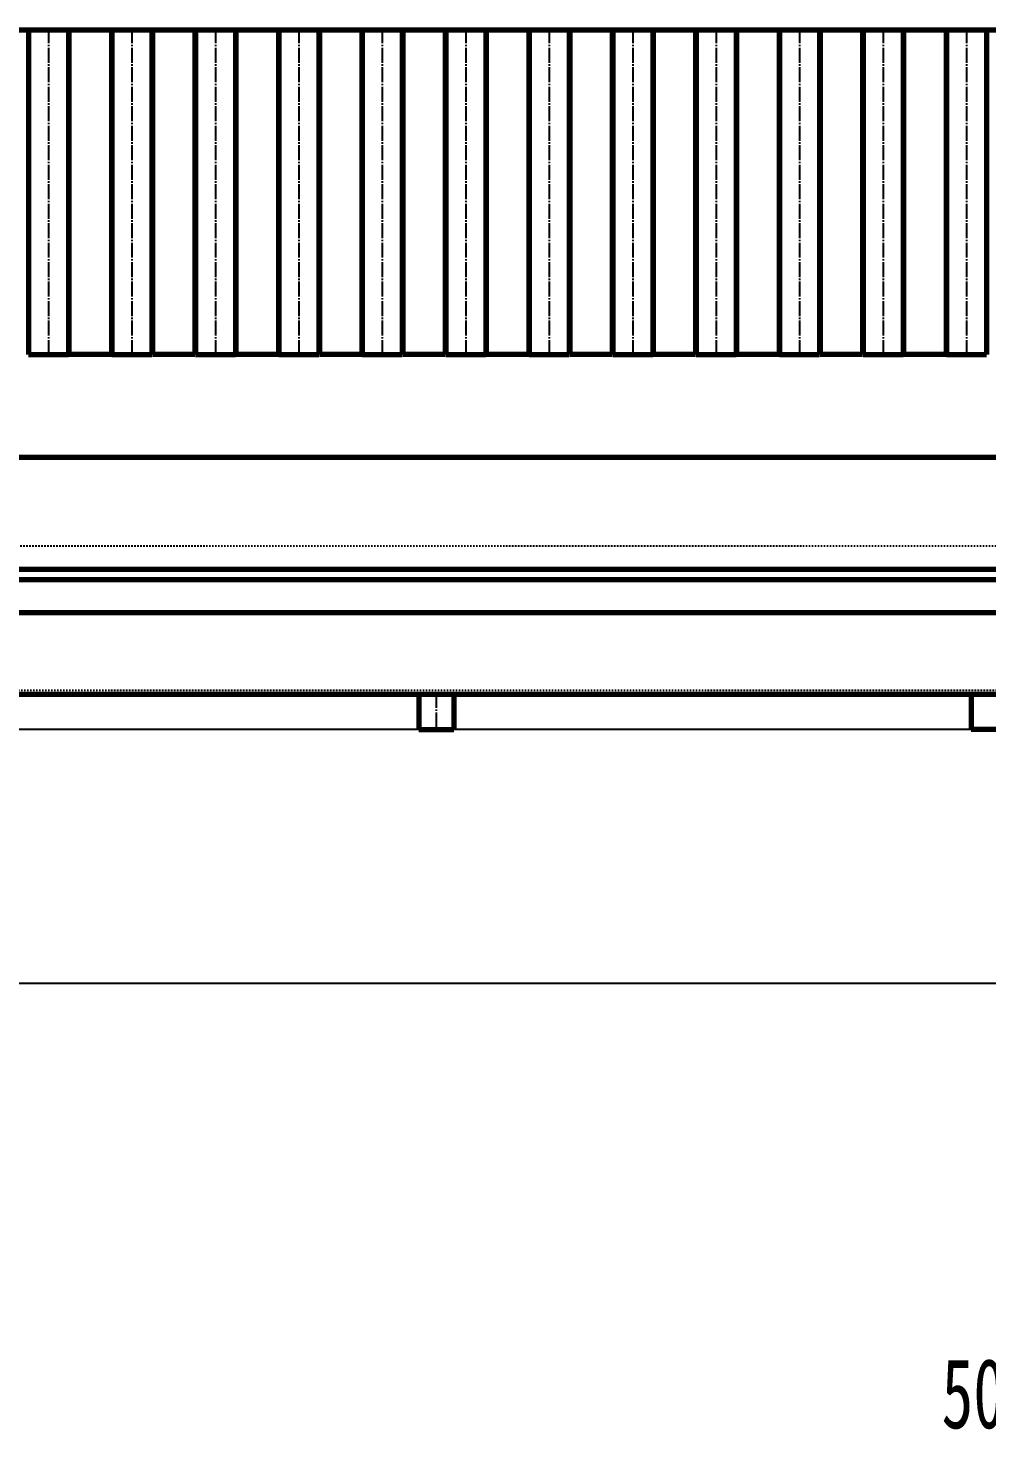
# Model space of a CAD drawing. Header units: millimetres. Extents: x -11880 to 11880, y -8400 to 8400.
# Drawn here: x -8004 to -6086, y -449 to 2380 of the extents above; entities that cross this region are included whole.
import ezdxf

# ---------------------------------------------------------------- set-up
doc = ezdxf.new("R2010")
doc.units = ezdxf.units.MM
for name, pattern in [('EB_DASH', [6, 3, -3]), ('EB_DASHDOT', [39, 30, -3, 3, -3]), ('EB_DASHDOTDOT', [45, 30, -3, 3, -3, 3, -3])]:
    doc.linetypes.add(name, pattern=pattern)
for name, color, linetype, lineweight in [('CAXA0', 7, 'Continuous', 70), ('CAXA1', 1, 'EB_DASHDOT', 25), ('CAXA2', 6, 'EB_DASH', 25), ('CAXA3', 7, 'Continuous', 25), ('CAXA4', 3, 'Continuous', 25)]:
    doc.layers.add(name, color=color, linetype=linetype, lineweight=lineweight)
doc.styles.add('标准', font='', dxfattribs={"width": 0.667})
doc.styles.get('标准').set_extended_font_data('FangSong_GB2312')
doc.dimstyles.new('标准', dxfattribs={"dimscale": 40, "dimtxt": 3.5, "dimasz": 3, "dimexe": 2, "dimexo": 0, "dimtad": 1, "dimdec": 1, "dimzin": 12, "dimdsep": 46, "dimtxsty": '标准', "dimcen": 0, "dimdle": 4, "dimaunit": 1, "dimazin": 2, "dimtfac": 1, "dimtdec": 3, "dimtmove": 0, "dimatfit": 3, "dimfxl": 1, "dimtolj": 1, "dimtzin": 0, "dimarcsym": 0})

# ---------------------------------------------------------------- blocks, each defined once
blk = doc.blocks.new('*D89')
at = {"layer": 'CAXA4', "linetype": 'Continuous', "lineweight": 25}
for points in [[(-8572.6, -1068.9), (-8452.6, -1083.9), (-8452.6, -1053.9)], [(1607.4, -1068.9), (1487.4, -1083.9), (1487.4, -1053.9)]]:
    blk.add_hatch(color=0, dxfattribs=at).paths.add_polyline_path(points, flags=0)
at = {"layer": 'CAXA4', "color": 0, "linetype": 'Continuous', "lineweight": 25}
for p, q in [((1607.4, 2073.6), (1607.4, -1148.9)), ((-8572.6, 696.7), (-8572.6, -1148.9)), ((-8572.6, -1068.9), (1607.4, -1068.9))]:
    blk.add_line(p, q, dxfattribs=at)
at = {"layer": 'CAXA4', "color": 0, "linetype": 'Continuous', "lineweight": 25, "insert": (-3670.5, -852.1), "char_height": 140, "attachment_point": 1, "style": '标准'}
blk.add_mtext('\\fFangSong_GB2312|b0|i0|p34;10180', dxfattribs=at)
blk = doc.blocks.new('*D99')
at = {"layer": 'CAXA4', "linetype": 'Continuous', "lineweight": 25}
for points in [[(-8572.6, -498.5), (-8452.6, -513.5), (-8452.6, -483.5)], [(-3482.6, -498.5), (-3602.6, -513.5), (-3602.6, -483.5)]]:
    blk.add_hatch(color=0, dxfattribs=at).paths.add_polyline_path(points, flags=0)
at = {"layer": 'CAXA4', "color": 0, "linetype": 'Continuous', "lineweight": 25}
for p, q in [((-3482.6, 996.7), (-3482.6, -578.5)), ((-8572.6, 696.7), (-8572.6, -578.5)), ((-8572.6, -498.5), (-3482.6, -498.5))]:
    blk.add_line(p, q, dxfattribs=at)
at = {"layer": 'CAXA4', "color": 0, "linetype": 'Continuous', "lineweight": 25, "insert": (-6176.5, -281.7), "char_height": 140, "attachment_point": 1, "style": '标准'}
blk.add_mtext('\\fFangSong_GB2312|b0|i0|p34;5090', dxfattribs=at)
blk = doc.blocks.new('*D304')
at = {"layer": 'CAXA4', "linetype": 'Continuous', "lineweight": 25}
for points in [[(-9267.6, -1944.8), (-9147.6, -1959.8), (-9147.6, -1929.8)], [(3862.4, -1944.8), (3742.4, -1959.8), (3742.4, -1929.8)]]:
    blk.add_hatch(color=0, dxfattribs=at).paths.add_polyline_path(points, flags=0)
at = {"layer": 'CAXA4', "color": 0, "linetype": 'Continuous', "lineweight": 25}
for p, q in [((-9267.6, 2376.7), (-9267.6, -2024.8)), ((3862.4, 1536.7), (3862.4, -2024.8)), ((-9267.6, -1944.8), (3862.4, -1944.8))]:
    blk.add_line(p, q, dxfattribs=at)
at = {"layer": 'CAXA4', "color": 0, "linetype": 'Continuous', "lineweight": 25, "insert": (-2890.5, -1728), "char_height": 140, "attachment_point": 1, "style": '标准'}
blk.add_mtext('\\fFangSong_GB2312|b0|i0|p34;13130', dxfattribs=at)
blk = doc.blocks.new('CAXBLOCK346', base_point=(-7795.7, 978.5))
at = {"layer": 'CAXA0'}
for p, q in [((-3632.6, 1296.7), (-8482.6, 1296.7)), ((-3657.6, 1046.7), (-8457.6, 1046.7)), ((-7222.6, 1046.7), (-7222.6, 976.7)), ((-7152.6, 1046.7), (-7152.6, 976.7)), ((-6117.6, 1046.7), (-6117.6, 976.7)), ((-7222.6, 976.7), (-7152.6, 976.7)), ((-6047.6, 976.7), (-6117.6, 976.7))]:
    blk.add_line(p, q, dxfattribs=at)
at = {"layer": 'CAXA1', "linetype": 'EB_DASHDOT', "lineweight": 25}
blk.add_line((-7187.6, 1049.7), (-7187.6, 973.7), dxfattribs=at)
at = {"layer": 'CAXA2', "color": 6, "linetype": 'EB_DASH', "lineweight": 25}
blk.add_line((-3665.6, 1054.7), (-8457.6, 1054.7), dxfattribs=at)

msp = doc.modelspace()

# ---------------------------------------------------------------- linework, layer by layer
at = {"layer": 'CAXA0'}
for p, q in [((-9267.62, 2376.67), (-6100.72, 2376.67)), ((-8003.62, 2376.67), (-8003.62, 1726.67)), ((-7836.62, 2376.67), (-7836.62, 1726.67)), ((-7669.62, 2376.67), (-7669.62, 1726.67)), ((-7502.62, 2376.67), (-7502.62, 1726.67)), ((-7335.62, 2376.67), (-7335.62, 1726.67)), ((-7168.62, 2376.67), (-7168.62, 1726.67)), ((-7001.62, 2376.67), (-7001.62, 1726.67)), ((-6834.62, 2376.67), (-6834.62, 1726.67)), ((-6667.62, 2376.67), (-6667.62, 1726.67)), ((-6500.62, 2376.67), (-6500.62, 1726.67)), ((-6333.62, 2376.67), (-6333.62, 1726.67)), ((-6166.62, 2376.67), (-6166.62, 1726.67)), ((-6104.67, 2376.67), (683.38, 2376.67)), ((-8362.62, 1521.25), (658.88, 1521.25)), ((-8362.62, 1276.85), (658.88, 1276.85)), ((658.88, 1210.17), (-8394.12, 1210.17))]:
    msp.add_line(p, q, dxfattribs=at)
at = {"layer": 'CAXA0', "linetype": 'Continuous', "lineweight": 70}
for p, q in [((-8003.62, 2376.67), (-8003.62, 1726.67)), ((-7923.62, 2376.67), (-7923.62, 1726.67)), ((-7922.62, 2376.67), (-7922.62, 1726.67)), ((-7837.62, 2376.67), (-7837.62, 1726.67)), ((-7836.62, 2376.67), (-7836.62, 1726.67)), ((-7756.62, 2376.67), (-7756.62, 1726.67)), ((-7755.62, 2376.67), (-7755.62, 1726.67)), ((-7670.62, 2376.67), (-7670.62, 1726.67)), ((-7669.62, 2376.67), (-7669.62, 1726.67)), ((-7589.62, 2376.67), (-7589.62, 1726.67)), ((-7588.62, 2376.67), (-7588.62, 1726.67)), ((-7503.62, 2376.67), (-7503.62, 1726.67)), ((-7502.62, 2376.67), (-7502.62, 1726.67)), ((-7422.62, 2376.67), (-7422.62, 1726.67)), ((-7421.62, 2376.67), (-7421.62, 1726.67)), ((-7336.62, 2376.67), (-7336.62, 1726.67)), ((-7335.62, 2376.67), (-7335.62, 1726.67)), ((-7255.62, 2376.67), (-7255.62, 1726.67)), ((-7254.62, 2376.67), (-7254.62, 1726.67)), ((-7169.62, 2376.67), (-7169.62, 1726.67)), ((-7168.62, 2376.67), (-7168.62, 1726.67)), ((-7088.62, 2376.67), (-7088.62, 1726.67)), ((-7087.62, 2376.67), (-7087.62, 1726.67)), ((-7002.62, 2376.67), (-7002.62, 1726.67)), ((-7001.62, 2376.67), (-7001.62, 1726.67)), ((-6921.62, 2376.67), (-6921.62, 1726.67)), ((-6920.62, 2376.67), (-6920.62, 1726.67)), ((-6835.62, 2376.67), (-6835.62, 1726.67)), ((-6835.62, 2376.67), (-6835.62, 1726.67)), ((-6834.62, 2376.67), (-6834.62, 1726.67)), ((-6754.62, 2376.67), (-6754.62, 1726.67)), ((-6753.62, 2376.67), (-6753.62, 1726.67)), ((-6668.62, 2376.67), (-6668.62, 1726.67)), ((-6667.62, 2376.67), (-6667.62, 1726.67)), ((-6587.62, 2376.67), (-6587.62, 1726.67)), ((-6586.62, 2376.67), (-6586.62, 1726.67)), ((-6501.62, 2376.67), (-6501.62, 1726.67)), ((-6500.62, 2376.67), (-6500.62, 1726.67)), ((-6420.62, 2376.67), (-6420.62, 1726.67)), ((-6419.62, 2376.67), (-6419.62, 1726.67)), ((-6334.62, 2376.67), (-6334.62, 1726.67)), ((-6333.62, 2376.67), (-6333.62, 1726.67)), ((-6253.62, 2376.67), (-6253.62, 1726.67)), ((-6252.62, 2376.67), (-6252.62, 1726.67)), ((-6167.62, 2376.67), (-6167.62, 1726.67)), ((-6166.62, 2376.67), (-6166.62, 1726.67)), ((-6086.62, 2376.67), (-6086.62, 1726.67)), ((-8003.62, 1726.67), (-7923.62, 1726.67)), ((-7837.62, 1726.67), (-7922.62, 1726.67)), ((-7836.62, 1726.67), (-7756.62, 1726.67)), ((-7670.62, 1726.67), (-7755.62, 1726.67)), ((-7669.62, 1726.67), (-7589.62, 1726.67)), ((-7503.62, 1726.67), (-7588.62, 1726.67)), ((-7502.62, 1726.67), (-7422.62, 1726.67)), ((-7336.62, 1726.67), (-7421.62, 1726.67)), ((-7335.62, 1726.67), (-7255.62, 1726.67)), ((-7169.62, 1726.67), (-7254.62, 1726.67)), ((-7168.62, 1726.67), (-7088.62, 1726.67)), ((-7002.62, 1726.67), (-7087.62, 1726.67)), ((-7001.62, 1726.67), (-6921.62, 1726.67)), ((-6835.62, 1726.67), (-6920.62, 1726.67)), ((-6834.62, 1726.67), (-6754.62, 1726.67)), ((-6668.62, 1726.67), (-6753.62, 1726.67)), ((-6667.62, 1726.67), (-6587.62, 1726.67)), ((-6501.62, 1726.67), (-6586.62, 1726.67)), ((-6500.62, 1726.67), (-6420.62, 1726.67)), ((-6334.62, 1726.67), (-6419.62, 1726.67)), ((-6333.62, 1726.67), (-6253.62, 1726.67)), ((-6167.62, 1726.67), (-6252.62, 1726.67)), ((-6166.62, 1726.67), (-6086.62, 1726.67))]:
    msp.add_line(p, q, dxfattribs=at)
at = {"layer": 'CAXA1', "linetype": 'EB_DASHDOT', "lineweight": 25}
for p, q in [((-7963.62, 2379.67), (-7963.62, 1723.67)), ((-7796.62, 2379.67), (-7796.62, 1723.67)), ((-7629.62, 2379.67), (-7629.62, 1723.67)), ((-7462.62, 2379.67), (-7462.62, 1723.67)), ((-7295.62, 2379.67), (-7295.62, 1723.67)), ((-7128.62, 2379.67), (-7128.62, 1723.67)), ((-6961.62, 2379.67), (-6961.62, 1723.67)), ((-6794.62, 2379.67), (-6794.62, 1723.67)), ((-6627.62, 2379.67), (-6627.62, 1723.67)), ((-6460.62, 2379.67), (-6460.62, 1723.67)), ((-6293.62, 2379.67), (-6293.62, 1723.67)), ((-6126.62, 2379.67), (-6126.62, 1723.67))]:
    msp.add_line(p, q, dxfattribs=at)
at = {"layer": 'CAXA2', "linetype": 'EB_DASH', "lineweight": 25}
msp.add_line((658.88, 1343.17), (-8362.62, 1343.17), dxfattribs=at)
at = {"layer": 'CAXA3', "color": 5, "linetype": 'EB_DASHDOTDOT', "lineweight": 25}
msp.add_line((4462.38, 976.67), (-10726.35, 976.67), dxfattribs=at)
at = {"layer": 'CAXA3', "color": 2}
for p, q in [((-6100.72, 976.67), (-8372.62, 976.67)), ((-796.62, 976.67), (-6100.72, 976.67)), ((-6100.72, 468.47), (-8372.62, 468.47)), ((-796.62, 468.47), (-6100.72, 468.47))]:
    msp.add_line(p, q, dxfattribs=at)

# ---------------------------------------------------------------- block references
at = {"layer": 'CAXA0', "linetype": 'Continuous', "lineweight": 70}
msp.add_blockref('CAXBLOCK346', (-7795.66, 978.5), dxfattribs=at)

# ---------------------------------------------------------------- dimensions: what is measured, and where the dimension line sits
at = {"layer": 'CAXA4', "linetype": 'Continuous', "lineweight": 70}
for base, p1, p2, text, picture, middle in [((-2702.59, -1944.84), (-9267.62, 2376.67), (3862.43, 1536.67), '\\fFangSong_GB2312;13130', '*D304', (-2702.59, -1823.94)), ((-3482.62, -1068.89), (-8572.62, 696.67), (1607.38, 2073.63), '\\fFangSong_GB2312;10180', '*D89', (-3482.62, -947.99)), ((-6027.62, -498.54), (-8572.62, 696.67), (-3482.62, 996.67), '\\fFangSong_GB2312;5090', '*D99', (-6027.62, -377.64))]:
    dim = msp.add_linear_dim(base=base, p1=p1, p2=p2, text=text, dimstyle='标准', dxfattribs=at)
    dim.commit()
    dim.dimension.update_dxf_attribs({"geometry": picture, "text_midpoint": middle})

doc.saveas('drawing.dxf')
